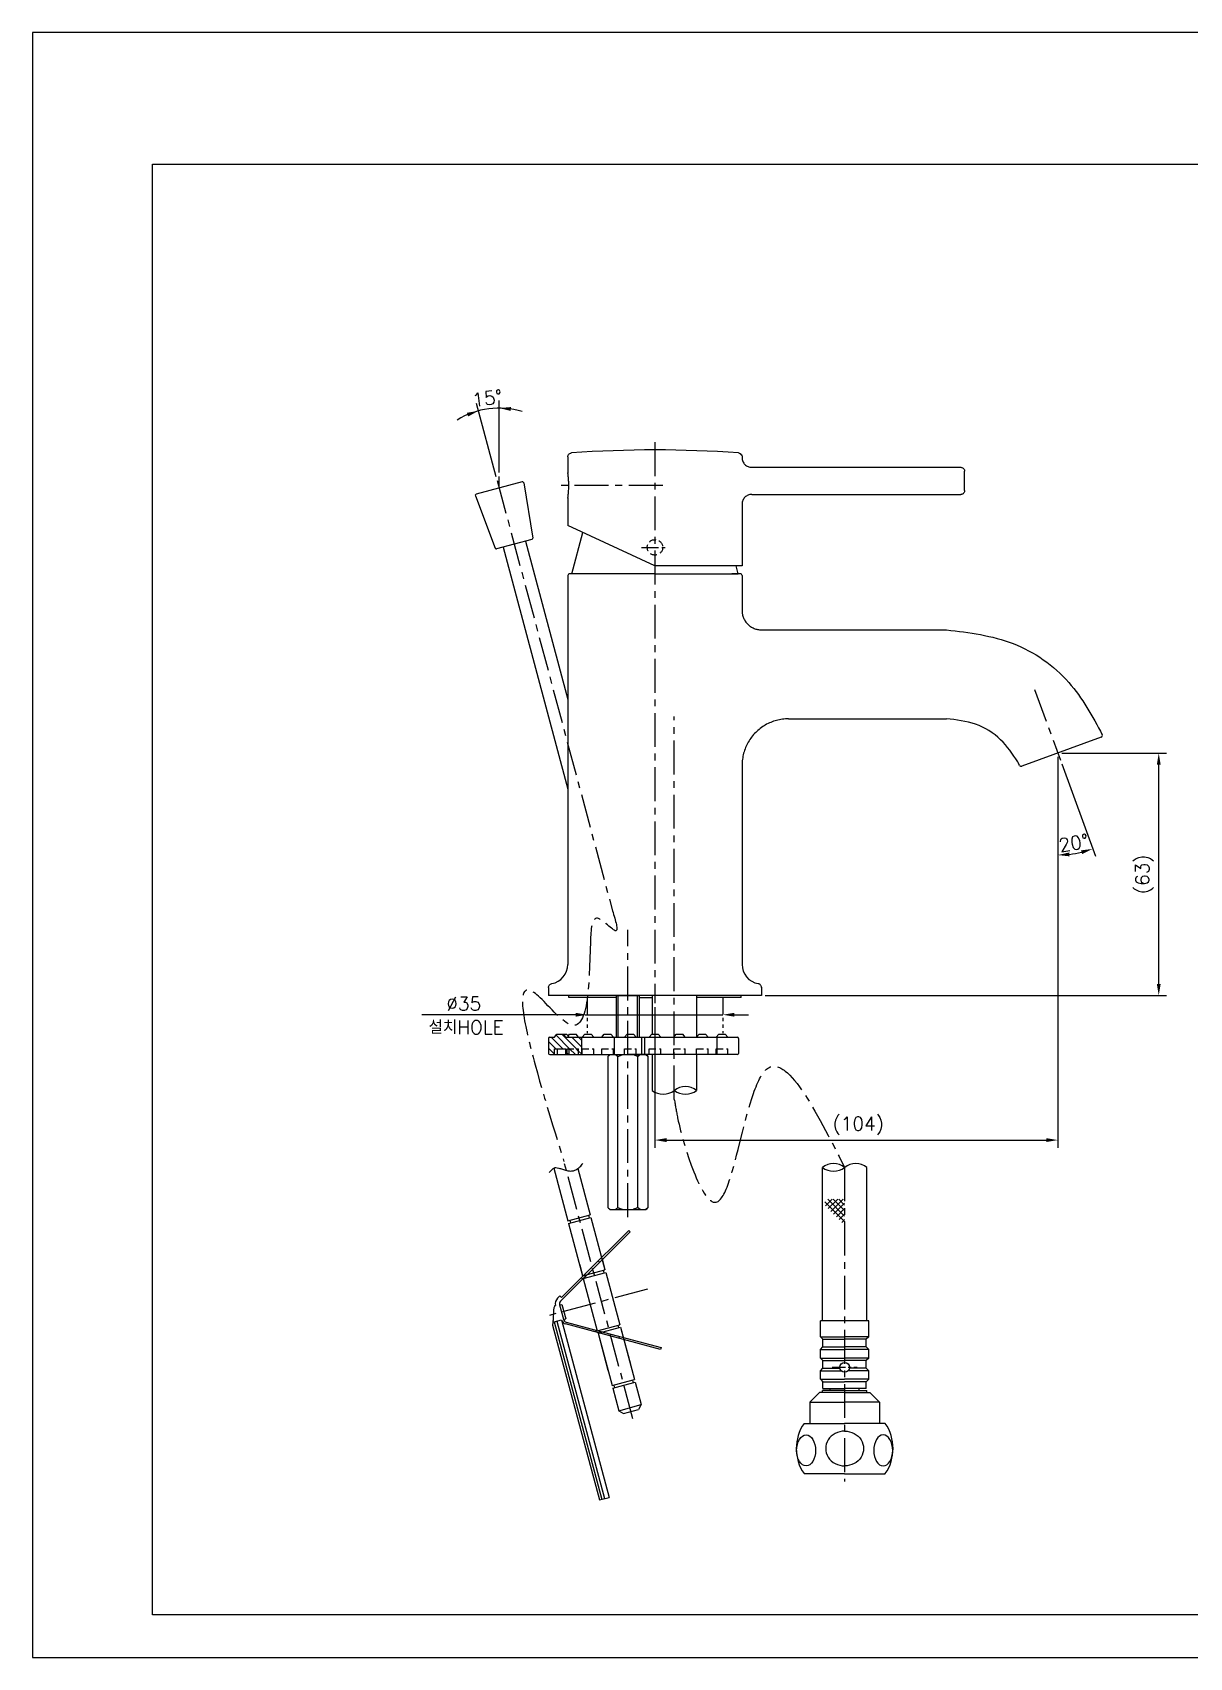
# Model space of a CAD drawing. Extents: x -3678 to -3084, y 3847 to 4267.
# Drawn here: x -3678.5 to -3379.6, y 3847.2 to 4267.2 of the extents above; entities that cross this region are included whole.
import ezdxf

# ---------------------------------------------------------------- set-up
doc = ezdxf.new("R2010")
doc.units = 0
doc.header["$LTSCALE"] = 7
doc.header["$MEASUREMENT"] = 0
for name, pattern in [('CENTER', [2, 1.25, -0.25, 0.25, -0.25]), ('HIDDEN', [0.375, 0.25, -0.125]), ('PHANTOM', [2.5, 1.25, -0.25, 0.25, -0.25, 0.25, -0.25])]:
    doc.linetypes.add(name, pattern=pattern)
doc.layers.get('0').update_dxf_attribs({"color": 2, "linetype": 'CONTINUOUS'})
for name, color, linetype in [('CENTER', 1, 'CENTER'), ('CL', 1, 'CENTER'), ('D', 2, 'CONTINUOUS'), ('DWG', 7, 'CONTINUOUS'), ('HIDDEN', 3, 'HIDDEN'), ('PH', 3, 'PHANTOM')]:
    doc.layers.add(name, color=color, linetype=linetype)
doc.styles.add('GHS', font='ROMANS', dxfattribs={"bigfont": 'GHS'})

msp = doc.modelspace()

# ---------------------------------------------------------------- linework, layer by layer
at = {"color": 4}
for p, q in [((-3647.46, 3858.24), (-3647.46, 4233.24)), ((-3647.46, 4233.24), (-3098.46, 4233.24)), ((-3098.46, 3858.24), (-3647.46, 3858.24))]:
    msp.add_line(p, q, dxfattribs=at)
at = {"color": 2, "linetype": 'Continuous'}
msp.add_line((-3495.28, 4158.02), (-3495.72, 4158.46), dxfattribs=at)
at = {"color": 7, "linetype": 'Continuous'}
for p, q in [((-3540.17, 4157.57), (-3540.17, 4153.4)), ((-3495.17, 4157.57), (-3495.17, 4157.35)), ((-3492.67, 4154.85), (-3438.67, 4154.85)), ((-3437.67, 4148.85), (-3437.67, 4153.85)), ((-3540.17, 4146.9), (-3540.17, 4139.84)), ((-3492.67, 4147.85), (-3438.67, 4147.85)), ((-3495.17, 4145.35), (-3495.17, 4129.35)), ((-3517.67, 4129.35), (-3540.17, 4139.84)), ((-3495.17, 4129.35), (-3517.67, 4129.35)), ((-3540.17, 4126.85), (-3540.17, 4083.28)), ((-3537.48, 4127.35), (-3539.67, 4127.35)), ((-3495.67, 4127.35), (-3497.85, 4127.35)), ((-3495.17, 4126.85), (-3495.17, 4117.84)), ((-3490.17, 4112.85), (-3442.33, 4112.85)), ((-3483.17, 4089.85), (-3442.33, 4089.85)), ((-3540.17, 4083.28), (-3540.17, 4026.35)), ((-3402.4, 4085.08), (-3422.91, 4077.62)), ((-3495.17, 4077.85), (-3495.17, 4026.35)), ((-3545.17, 4020.43), (-3545.17, 4018.35)), ((-3490.17, 4020.43), (-3490.17, 4018.35)), ((-3517.67, 4018.35), (-3545.17, 4018.35)), ((-3539.92, 4017.85), (-3539.92, 4018.35)), ((-3527.67, 4017.85), (-3539.92, 4017.85)), ((-3527.67, 4018.35), (-3527.67, 4007.55)), ((-3521.67, 4017.85), (-3518.42, 4017.85)), ((-3490.17, 4018.35), (-3518.42, 4018.35)), ((-3495.42, 4017.85), (-3506.92, 4017.85)), ((-3495.42, 4017.85), (-3495.42, 4018.35))]:
    msp.add_line(p, q, dxfattribs=at)
at = {"color": 2}
for p, q in [((-3473.75, 3965), (-3468.67, 3959.92)), ((-3473.63, 3963.96), (-3471.87, 3965.71)), ((-3473.04, 3965.71), (-3468.67, 3961.34)), ((-3472.92, 3963.25), (-3470.46, 3965.71)), ((-3472.21, 3962.54), (-3469.05, 3965.71)), ((-3471.62, 3965.71), (-3468.67, 3962.75)), ((-3470.21, 3965.71), (-3468.67, 3964.17)), ((-3468.8, 3965.71), (-3468.67, 3965.58)), ((-3471.51, 3961.84), (-3468.67, 3964.67)), ((-3470.8, 3961.13), (-3468.67, 3963.26)), ((-3470.09, 3960.42), (-3468.67, 3961.85)), ((-3469.38, 3959.71), (-3468.67, 3960.43)), ((-3468.68, 3959.01), (-3468.67, 3959.02)), ((-3468.66, 3959.01), (-3468.67, 3959.02))]:
    msp.add_line(p, q, dxfattribs=at)
at = {"color": 0}
msp.add_line((-3527.03, 3911.03), (-3521.23, 3912.59), dxfattribs=at)
msp.add_lwpolyline([(-3084.46, 4267.24), (-3678.46, 4267.24), (-3678.46, 3847.24), (-3084.46, 3847.24)], close=True)
at = {"color": 7, "linetype": 'Continuous'}
for centre, radius, start, end in [((-3517.67, 3859.35), 300, 85.8765, 94.1235), ((-3539.67, 4126.85), 0.5, 90.0041, 179.9948), ((-3495.67, 4126.85), 0.5, 0.0055, 90.0003), ((-3402.57, 4085.55), 0.5, 289.9999, 22.106), ((-3423.08, 4078.09), 0.5, 204.9702, 290), ((-3545.17, 4026.35), 5, 279.5941, 0), ((-3490.17, 4026.35), 5, 180, 260.4059)]:
    msp.add_arc(centre, radius, start, end, dxfattribs=at)
for centre, start, end in [((-3509.79, 3990.11), 52.1368, 127.8632), ((-3515.55, 3997.51), 232.1937, 307.92), ((-3509.79, 3997.5), 232.1368, 307.8632), ((-3471.54, 3970.2), 52.1368, 127.8632), ((-3471.54, 3977.6), 232.1368, 307.8632), ((-3465.79, 3970.2), 52.1368, 127.8632)]:
    msp.add_arc(centre, 4.68, start, end)
for points in [[(-3540.17, 4157.57), (-3540.12, 4157.87), (-3539.99, 4158.14), (-3539.79, 4158.35), (-3539.53, 4158.5), (-3539.24, 4158.57)], [(-3496.1, 4158.57), (-3495.8, 4158.5), (-3495.55, 4158.35), (-3495.34, 4158.14), (-3495.21, 4157.87), (-3495.17, 4157.57)], [(-3495.17, 4157.35), (-3495.12, 4156.86), (-3494.98, 4156.39), (-3494.75, 4155.96), (-3494.44, 4155.58), (-3494.06, 4155.27), (-3493.62, 4155.03), (-3493.15, 4154.89), (-3492.67, 4154.85)], [(-3438.67, 4154.85), (-3438.36, 4154.8), (-3438.09, 4154.66), (-3437.87, 4154.44), (-3437.72, 4154.16), (-3437.67, 4153.85)], [(-3539.93, 4150.15), (-3539.94, 4150.78), (-3539.97, 4151.39), (-3540, 4151.95), (-3540.05, 4152.44), (-3540.09, 4152.85), (-3540.13, 4153.15), (-3540.16, 4153.33), (-3540.17, 4153.4)], [(-3540.17, 4146.9), (-3540.16, 4146.96), (-3540.13, 4147.14), (-3540.09, 4147.44), (-3540.05, 4147.85), (-3540, 4148.34), (-3539.97, 4148.9), (-3539.94, 4149.51), (-3539.93, 4150.15)], [(-3492.67, 4147.85), (-3493.15, 4147.8), (-3493.62, 4147.66), (-3494.06, 4147.42), (-3494.44, 4147.11), (-3494.75, 4146.73), (-3494.98, 4146.3), (-3495.12, 4145.83), (-3495.17, 4145.35)], [(-3437.67, 4148.85), (-3437.72, 4148.53), (-3437.87, 4148.25), (-3438.09, 4148.03), (-3438.36, 4147.89), (-3438.67, 4147.85)], [(-3495.17, 4117.84), (-3495.07, 4116.87), (-3494.79, 4115.93), (-3494.33, 4115.07), (-3493.7, 4114.31), (-3492.95, 4113.69), (-3492.08, 4113.23), (-3491.14, 4112.94), (-3490.17, 4112.85)], [(-3442.33, 4112.85), (-3425.15, 4109.3), (-3410.78, 4099.25), (-3402.11, 4085.74)], [(-3483.17, 4089.85), (-3484.73, 4089.74), (-3486.27, 4089.44), (-3487.75, 4088.94), (-3489.16, 4088.24), (-3490.47, 4087.37), (-3491.65, 4086.33), (-3492.69, 4085.15), (-3493.57, 4083.84), (-3494.26, 4082.43), (-3494.76, 4080.95), (-3495.07, 4079.41), (-3495.17, 4077.85)], [(-3423.96, 4078.72), (-3428.37, 4084.44), (-3434.85, 4088.45), (-3442.33, 4089.85)], [(-3423.54, 4077.87), (-3423.78, 4078.38), (-3423.96, 4078.72)], [(-3545.17, 4020.43), (-3545.11, 4020.77), (-3544.93, 4021.07), (-3544.67, 4021.3), (-3544.33, 4021.42)], [(-3490.17, 4020.53), (-3490.18, 4020.57), (-3490.28, 4020.9), (-3490.49, 4021.17), (-3490.78, 4021.35), (-3491, 4021.42)], [(-3490.17, 4020.53), (-3490.17, 4020.43)], [(-3490.17, 4020.43), (-3490.17, 4020.53)]]:
    msp.add_spline(points, degree=3, dxfattribs=at)
at = {"layer": 'CENTER'}
for p, q in [((-3517.67, 4161.35), (-3517.67, 4016.35)), ((-3419.59, 4097.45), (-3412.92, 4079.12)), ((-3512.67, 3991.47), (-3512.67, 4090.45))]:
    msp.add_line(p, q, dxfattribs=at)
msp.add_spline([(-3512.67, 3991.47), (-3511.81, 3986.7), (-3502.32, 3964.89), (-3488.85, 3999.27), (-3468.67, 3973.9)], degree=3, dxfattribs=at)
at = {"layer": 'CL'}
for p, q in [((-3558.43, 4151.42), (-3528.64, 4040.26)), ((-3515.67, 4150.15), (-3541.93, 4150.15)), ((-3524.67, 3961.05), (-3524.67, 4035.35)), ((-3523.35, 3908.91), (-3541.17, 3975.41)), ((-3468.67, 3973.9), (-3468.67, 3892.75)), ((-3519.59, 3942.45), (-3545.29, 3935.56))]:
    msp.add_line(p, q, dxfattribs=at)
at = {"layer": 'CL', "ltscale": 0.5}
msp.add_line((-3521.17, 4134.15), (-3514.17, 4134.15), dxfattribs=at)
at = {"layer": 'CL', "ltscale": 0.4}
msp.add_line((-3471.92, 3922.25), (-3465.42, 3922.25), dxfattribs=at)
at = {"layer": 'CL'}
for points in [[(-3528.64, 4040.26), (-3527.78, 4035.06), (-3532.49, 4038.3), (-3534.36, 4032.23)], [(-3534.36, 4032.23), (-3539.65, 4010.82), (-3547.74, 4018.15), (-3541.17, 3975.41)]]:
    msp.add_spline(points, degree=3, dxfattribs=at)
at = {"layer": 'D'}
for p, q in [((-3558.68, 4152.38), (-3563.77, 4171.38)), ((-3557.91, 4153.51), (-3557.91, 4172.15)), ((-3557.91, 4149.49), (-3557.91, 4152.51)), ((-3413.61, 4080), (-3413.61, 3978.97)), ((-3412.61, 4081), (-3385.53, 4081)), ((-3412.58, 4078.18), (-3403.91, 4054.35)), ((-3387.53, 4021.35), (-3387.53, 4078)), ((-3527.17, 4007.55), (-3527.17, 4018.35)), ((-3522.17, 4007.55), (-3522.17, 4018.35)), ((-3517.67, 4015.35), (-3517.67, 3978.97)), ((-3489.17, 4018.35), (-3385.53, 4018.35)), ((-3538.17, 4013.36), (-3577.87, 4013.36)), ((-3535.66, 4013.36), (-3500.16, 4013.36)), ((-3497.16, 4013.36), (-3493.55, 4013.36)), ((-3541.49, 4004.55), (-3544.49, 4007.55)), ((-3539.72, 4004.55), (-3543.23, 4008.06)), ((-3537.95, 4004.55), (-3541.75, 4008.35)), ((-3536.67, 4005.03), (-3539.18, 4007.55)), ((-3536.67, 4006.8), (-3537.42, 4007.55)), ((-3543.25, 4004.55), (-3545.17, 4006.46)), ((-3543.66, 4003.18), (-3545.17, 4004.69)), ((-3540.39, 4003.44), (-3540.66, 4003.72)), ((-3539.99, 4003.05), (-3540.39, 4003.44)), ((-3538.22, 4003.05), (-3539.72, 4004.55)), ((-3537.39, 4003.98), (-3537.95, 4004.55)), ((-3536.67, 4003.26), (-3537.39, 4003.98)), ((-3514.67, 3980.97), (-3415.67, 3980.97)), ((-3535.87, 3946.2), (-3524.44, 3957.63)), ((-3524.09, 3957.28), (-3535.72, 3945.65)), ((-3524.44, 3957.63), (-3524.09, 3957.28)), ((-3531.96, 3949.41), (-3532.31, 3949.76)), ((-3535.6, 3945.77), (-3542.05, 3939.32)), ((-3541.79, 3940.28), (-3535.87, 3946.2)), ((-3536.34, 3945.03), (-3536.7, 3945.38)), ((-3542.83, 3940.1), (-3542.22, 3940.71)), ((-3542.22, 3940.71), (-3541.79, 3940.28)), ((-3543.41, 3938.22), (-3543.6, 3938.17)), ((-3542.31, 3938.35), (-3541.73, 3938.51)), ((-3542.31, 3938.35), (-3541.31, 3934.64)), ((-3541.73, 3938.51), (-3540.73, 3934.79)), ((-3544.13, 3933.16), (-3532.01, 3887.95)), ((-3543.73, 3933.99), (-3541.8, 3934.51)), ((-3543.73, 3933.99), (-3531.43, 3888.11)), ((-3543.03, 3934.18), (-3530.74, 3888.3)), ((-3541.8, 3934.51), (-3529.5, 3888.63)), ((-3541.31, 3934.64), (-3540.73, 3934.79)), ((-3516.2, 3926.87), (-3540.74, 3933.45)), ((-3540.61, 3933.93), (-3531.96, 3931.61)), ((-3532.94, 3931.36), (-3532.81, 3931.84)), ((-3531.96, 3931.61), (-3516.07, 3927.36)), ((-3526.95, 3929.75), (-3526.82, 3930.24)), ((-3516.07, 3927.36), (-3516.2, 3926.87)), ((-3532.01, 3887.95), (-3529.5, 3888.63)), ((-3531.59, 3888.07), (-3531.45, 3888.16))]:
    msp.add_line(p, q, dxfattribs=at)
for centre, radius, start, end in [((-3557.91, 4149.49), 20.67, 73.2619, 121.7381), ((-3413.61, 4081), 26.36, 276.5238, 283.4762), ((-3541.34, 3938.61), 2.1, 135, 190.7754), ((-3541.34, 3938.61), 1, 135, 195), ((-3540.35, 3934.9), 1.5, 195, 255), ((-3540.35, 3934.9), 1, 195, 255)]:
    msp.add_arc(centre, radius, start, end, dxfattribs=at)
msp.add_open_spline([(-3544.96, 3972.59), (-3544.81, 3972.75), (-3544.68, 3972.91), (-3544.35, 3973.27), (-3544.15, 3973.45), (-3543.85, 3973.69), (-3543.73, 3973.76), (-3543.57, 3973.83), (-3543.52, 3973.84), (-3543.4, 3973.86), (-3543.33, 3973.87), (-3543.05, 3973.86), (-3542.8, 3973.81), (-3542.22, 3973.65), (-3541.9, 3973.54), (-3541.21, 3973.31), (-3540.85, 3973.19), (-3540.07, 3973.01), (-3539.66, 3972.95), (-3539.05, 3972.99), (-3538.89, 3973.01), (-3538.5, 3973.11), (-3538.3, 3973.19), (-3537.92, 3973.38), (-3537.75, 3973.49), (-3537.22, 3973.88), (-3536.92, 3974.19), (-3536.51, 3974.64), (-3536.38, 3974.78), (-3536.26, 3974.92)], degree=3, knots=[0, 0, 0, 0, 0.588109, 0.588109, 1.490358, 1.490358, 2.212283, 2.212283, 2.654517, 2.654517, 3.096751, 3.096751, 4.070939, 4.070939, 5.045127, 5.045127, 6.019315, 6.019315, 6.993503, 6.993503, 7.352859, 7.352859, 7.815682, 7.815682, 8.278505, 8.278505, 9.352297, 9.352297, 9.848858, 9.848858, 9.848858, 9.848858], dxfattribs=at)
msp.add_spline([(-3543.6, 3938.17), (-3543.6, 3938.16), (-3543.74, 3937.71), (-3543.78, 3937.46), (-3543.85, 3937.19), (-3543.87, 3936.75), (-3543.9, 3936.17), (-3543.95, 3935.69), (-3543.94, 3935.24), (-3543.95, 3934.72), (-3544.03, 3934.13), (-3544.07, 3933.8), (-3544.09, 3933.53), (-3544.13, 3933.16)], degree=3, dxfattribs=at)
for points in [[(-3566.25, 4168.94), (-3565.93, 4167.99), (-3563.26, 4169.45)], [(-3554.95, 4169.44), (-3554.88, 4170.43), (-3557.91, 4170.15)], [(-3388.03, 4078), (-3387.03, 4078), (-3387.53, 4081)], [(-3410.58, 4054.31), (-3410.64, 4055.31), (-3413.61, 4054.64)], [(-3407.61, 4055.85), (-3407.32, 4054.89), (-3404.59, 4056.23)], [(-3388.03, 4021.35), (-3387.03, 4021.35), (-3387.53, 4018.35)], [(-3538.17, 4013.86), (-3538.17, 4012.86), (-3535.17, 4013.36)], [(-3497.16, 4013.86), (-3497.16, 4012.86), (-3500.16, 4013.36)], [(-3514.67, 3981.47), (-3514.67, 3980.47), (-3517.67, 3980.97)], [(-3416.61, 3981.47), (-3416.61, 3980.47), (-3413.61, 3980.97)]]:
    msp.add_solid(points, dxfattribs=at)
at = {"layer": 'DWG'}
for p, q in [((-3551.95, 4151.08), (-3563.87, 4147.89)), ((-3551.58, 4150.84), (-3549.24, 4136.56)), ((-3564.07, 4147.49), (-3558.95, 4133.96)), ((-3539.17, 4127.35), (-3536.3, 4138.04)), ((-3554.03, 4135), (-3558.59, 4133.77)), ((-3549.46, 4136.22), (-3554.03, 4135)), ((-3496.17, 4127.35), (-3496.7, 4129.35)), ((-3517.67, 4127.35), (-3539.17, 4127.35)), ((-3517.67, 4127.35), (-3496.17, 4127.35)), ((-3527.67, 4018.35), (-3521.67, 4018.35)), ((-3521.67, 4007.55), (-3521.67, 4018.35)), ((-3518.42, 4018.35), (-3518.42, 4008.35)), ((-3506.92, 4018.35), (-3506.92, 4007.55)), ((-3545.17, 4007.25), (-3545.17, 4003.35)), ((-3544.87, 4007.55), (-3543.66, 4007.55)), ((-3543.66, 4007.55), (-3542.99, 4008.35)), ((-3542.99, 4008.35), (-3541.33, 4008.35)), ((-3541.33, 4008.35), (-3540.5, 4008.35)), ((-3540.66, 4007.55), (-3541.33, 4008.35)), ((-3540.66, 4007.55), (-3496.41, 4007.55)), ((-3539.83, 4007.55), (-3540.5, 4008.35)), ((-3540.11, 4007.87), (-3539.71, 4008.35)), ((-3539.71, 4008.35), (-3538.06, 4008.35)), ((-3537.39, 4007.55), (-3538.06, 4008.35)), ((-3536.67, 4007.55), (-3536.67, 4003.05)), ((-3536.49, 4007.55), (-3535.82, 4008.35)), ((-3535.82, 4008.35), (-3534.16, 4008.35)), ((-3533.49, 4007.55), (-3534.16, 4008.35)), ((-3531.42, 4007.55), (-3530.75, 4008.35)), ((-3530.75, 4008.35), (-3529.09, 4008.35)), ((-3528.42, 4007.55), (-3529.09, 4008.35)), ((-3525.51, 4007.55), (-3524.84, 4008.35)), ((-3525.51, 4007.55), (-3524.84, 4008.35)), ((-3524.84, 4008.35), (-3523.18, 4008.35)), ((-3522.51, 4007.55), (-3523.18, 4008.35)), ((-3520.37, 4007.55), (-3520.37, 4003.05)), ((-3519.16, 4007.55), (-3518.49, 4008.35)), ((-3518.49, 4008.35), (-3516.84, 4008.35)), ((-3516.17, 4007.55), (-3516.84, 4008.35)), ((-3512.83, 4007.55), (-3512.16, 4008.35)), ((-3512.16, 4008.35), (-3510.5, 4008.35)), ((-3509.83, 4007.55), (-3510.5, 4008.35)), ((-3506.92, 4007.55), (-3506.25, 4008.35)), ((-3506.25, 4008.35), (-3504.59, 4008.35)), ((-3503.92, 4007.55), (-3504.59, 4008.35)), ((-3501.84, 4007.55), (-3501.17, 4008.35)), ((-3501.71, 4007.55), (-3501.71, 4003.05)), ((-3501.17, 4008.35), (-3499.51, 4008.35)), ((-3498.84, 4007.55), (-3499.51, 4008.35)), ((-3496.11, 4007.25), (-3496.11, 4003.35)), ((-3544.87, 4003.05), (-3529.37, 4003.05)), ((-3543.66, 4003.05), (-3543.66, 4004.55)), ((-3543.66, 4004.55), (-3540.66, 4004.55)), ((-3540.66, 4003.05), (-3540.66, 4004.55)), ((-3527.71, 4003.05), (-3519.42, 4003.05)), ((-3519.97, 4003.05), (-3524.67, 4003.05)), ((-3496.41, 4003.05), (-3522.37, 4003.05)), ((-3518.42, 4003.05), (-3518.42, 3993.81)), ((-3506.92, 4003.05), (-3506.92, 3993.81)), ((-3527.27, 3963.55), (-3527.27, 4002.55)), ((-3522.07, 3963.55), (-3522.07, 4002.55)), ((-3474.42, 3934.25), (-3474.42, 3973.88)), ((-3462.92, 3934.25), (-3462.92, 3973.88)), ((-3540.18, 3960.1), (-3534.38, 3961.66)), ((-3539.99, 3959.43), (-3534.2, 3960.98)), ((-3529.37, 3963.05), (-3519.97, 3963.05)), ((-3536.37, 3945.9), (-3530.58, 3947.46)), ((-3536.19, 3945.23), (-3530.39, 3946.78)), ((-3532.57, 3931.7), (-3526.77, 3933.26)), ((-3532.38, 3931.03), (-3526.59, 3932.58)), ((-3462.42, 3934.25), (-3474.92, 3934.25)), ((-3468.67, 3934.25), (-3474.92, 3934.25)), ((-3474.92, 3930.14), (-3474.92, 3934.25)), ((-3462.42, 3930.14), (-3462.42, 3934.25)), ((-3474.92, 3930.14), (-3468.67, 3930.14)), ((-3474.92, 3930.14), (-3474.27, 3929.49)), ((-3474.92, 3926.87), (-3474.27, 3927.52)), ((-3474.28, 3929.5), (-3468.67, 3929.5)), ((-3474.27, 3927.52), (-3474.27, 3929.49)), ((-3474.27, 3927.52), (-3468.67, 3927.52)), ((-3462.42, 3930.14), (-3468.67, 3930.14)), ((-3463.05, 3929.5), (-3468.67, 3929.5)), ((-3463.07, 3927.52), (-3468.67, 3927.52)), ((-3462.42, 3930.14), (-3463.07, 3929.49)), ((-3463.07, 3927.52), (-3463.07, 3929.49)), ((-3462.42, 3926.87), (-3463.07, 3927.52)), ((-3474.92, 3926.87), (-3468.67, 3926.87)), ((-3474.92, 3924.64), (-3474.92, 3926.87)), ((-3474.92, 3924.64), (-3468.67, 3924.64)), ((-3474.92, 3924.64), (-3474.27, 3923.99)), ((-3474.27, 3923.99), (-3468.67, 3923.99)), ((-3474.27, 3922.02), (-3474.27, 3923.99)), ((-3462.42, 3926.87), (-3468.67, 3926.87)), ((-3462.42, 3924.64), (-3468.67, 3924.64)), ((-3463.07, 3923.99), (-3468.67, 3923.99)), ((-3462.42, 3924.64), (-3463.07, 3923.99)), ((-3463.07, 3922.02), (-3463.07, 3923.99)), ((-3462.42, 3924.64), (-3462.42, 3926.87)), ((-3525.86, 3918.28), (-3522.97, 3919.06)), ((-3474.92, 3921.37), (-3474.27, 3922.02)), ((-3474.92, 3921.37), (-3469.55, 3921.37)), ((-3474.92, 3919.14), (-3474.92, 3921.37)), ((-3474.92, 3919.14), (-3468.67, 3919.14)), ((-3474.92, 3919.14), (-3474.27, 3918.49)), ((-3474.27, 3922.02), (-3469.9, 3922.02)), ((-3462.42, 3919.14), (-3468.67, 3919.14)), ((-3462.42, 3921.37), (-3467.78, 3921.37)), ((-3463.07, 3922.02), (-3467.44, 3922.02)), ((-3462.42, 3921.37), (-3463.07, 3922.02)), ((-3462.42, 3919.14), (-3463.07, 3918.49)), ((-3462.42, 3919.14), (-3462.42, 3921.37)), ((-3528.76, 3917.51), (-3525.86, 3918.28)), ((-3528.58, 3916.83), (-3525.68, 3917.61)), ((-3525.68, 3917.61), (-3522.78, 3918.38)), ((-3475.17, 3915.75), (-3477.67, 3913.25)), ((-3468.67, 3915.75), (-3475.17, 3915.75)), ((-3472.92, 3916.25), (-3474.37, 3916.25)), ((-3468.67, 3916.25), (-3474.37, 3916.25)), ((-3474.37, 3915.75), (-3474.37, 3916.25)), ((-3474.27, 3918.49), (-3468.67, 3918.49)), ((-3474.27, 3916.75), (-3474.27, 3918.49)), ((-3474.27, 3916.75), (-3468.67, 3916.75)), ((-3472.42, 3916.25), (-3472.42, 3916.75)), ((-3463.07, 3918.49), (-3468.67, 3918.49)), ((-3463.07, 3916.75), (-3468.67, 3916.75)), ((-3468.67, 3916.25), (-3462.97, 3916.25)), ((-3468.67, 3915.75), (-3462.17, 3915.75)), ((-3464.92, 3916.25), (-3464.92, 3916.75)), ((-3464.42, 3916.25), (-3462.97, 3916.25)), ((-3463.07, 3916.75), (-3463.07, 3918.49)), ((-3462.97, 3915.75), (-3462.97, 3916.25)), ((-3462.17, 3915.75), (-3459.67, 3913.25)), ((-3527.03, 3911.03), (-3525.8, 3910.33)), ((-3521.23, 3912.59), (-3521.94, 3911.36)), ((-3477.67, 3913.25), (-3468.67, 3913.25)), ((-3477.67, 3913.25), (-3477.67, 3907.75)), ((-3459.67, 3913.25), (-3468.67, 3913.25)), ((-3459.67, 3913.25), (-3459.67, 3907.75)), ((-3479.17, 3907.75), (-3468.67, 3907.75)), ((-3458.17, 3907.75), (-3468.67, 3907.75)), ((-3468.67, 3894.75), (-3479.17, 3894.75)), ((-3468.67, 3894.75), (-3458.17, 3894.75))]:
    msp.add_line(p, q, dxfattribs=at)
at = {"layer": 'DWG', "color": 7}
for p, q in [((-3556.92, 4134.22), (-3540.17, 4071.69)), ((-3551.13, 4135.77), (-3540.17, 4094.87)), ((-3543.82, 3973.7), (-3540.18, 3960.1)), ((-3537.58, 3973.61), (-3534.38, 3961.66)), ((-3534.86, 3961.53), (-3534.68, 3960.85)), ((-3534.2, 3960.98), (-3530.58, 3947.46)), ((-3534.2, 3960.98), (-3530.58, 3947.46)), ((-3539.99, 3959.43), (-3536.37, 3945.9)), ((-3539.99, 3959.43), (-3536.37, 3945.9)), ((-3539.69, 3960.23), (-3539.51, 3959.56)), ((-3537.12, 3948.71), (-3536.37, 3945.9)), ((-3531.33, 3950.26), (-3530.58, 3947.46)), ((-3536.19, 3945.23), (-3532.57, 3931.7)), ((-3536.19, 3945.23), (-3532.57, 3931.7)), ((-3536.19, 3945.23), (-3532.57, 3931.7)), ((-3535.89, 3946.03), (-3535.71, 3945.36)), ((-3531.06, 3947.33), (-3530.88, 3946.65)), ((-3530.39, 3946.78), (-3526.77, 3933.26)), ((-3530.39, 3946.78), (-3526.77, 3933.26)), ((-3530.39, 3946.78), (-3526.77, 3933.26)), ((-3532.08, 3931.83), (-3531.9, 3931.16)), ((-3527.25, 3933.13), (-3527.07, 3932.45)), ((-3526.59, 3932.58), (-3522.97, 3919.06)), ((-3526.59, 3932.58), (-3522.97, 3919.06)), ((-3526.59, 3932.58), (-3524.03, 3923.02)), ((-3532.38, 3931.03), (-3528.76, 3917.51)), ((-3532.38, 3931.03), (-3528.76, 3917.51)), ((-3532.38, 3931.03), (-3529.82, 3921.47)), ((-3523.45, 3918.93), (-3523.27, 3918.25)), ((-3528.58, 3916.83), (-3527.03, 3911.03)), ((-3528.28, 3917.64), (-3528.1, 3916.96)), ((-3522.78, 3918.38), (-3521.23, 3912.59)), ((-3525.8, 3910.33), (-3521.94, 3911.36))]:
    msp.add_line(p, q, dxfattribs=at)
at = {"layer": 'DWG', "color": 7, "linetype": 'Continuous'}
for p, q in [((-3529.37, 4003.05), (-3529.87, 4002.55)), ((-3529.37, 4003.05), (-3519.97, 4003.05)), ((-3519.97, 4003.05), (-3519.47, 4002.55)), ((-3529.87, 4002.55), (-3529.87, 3963.55)), ((-3519.47, 4002.55), (-3519.47, 3963.55)), ((-3529.87, 3963.55), (-3529.37, 3963.05)), ((-3529.87, 3963.55), (-3529.79, 3963.47)), ((-3529.79, 3963.47), (-3529.72, 3963.4)), ((-3529.72, 3963.4), (-3529.65, 3963.34)), ((-3529.65, 3963.34), (-3529.58, 3963.28)), ((-3529.58, 3963.28), (-3529.51, 3963.23)), ((-3529.51, 3963.23), (-3529.44, 3963.18)), ((-3529.44, 3963.18), (-3529.37, 3963.13)), ((-3529.37, 3963.13), (-3529.3, 3963.08)), ((-3529.3, 3963.08), (-3529.24, 3963.05)), ((-3520.03, 3963.08), (-3520.1, 3963.05)), ((-3519.96, 3963.13), (-3520.03, 3963.08)), ((-3519.47, 3963.55), (-3519.97, 3963.05)), ((-3519.9, 3963.18), (-3519.96, 3963.13)), ((-3519.83, 3963.23), (-3519.9, 3963.18)), ((-3519.76, 3963.28), (-3519.83, 3963.23)), ((-3519.69, 3963.34), (-3519.76, 3963.28)), ((-3519.62, 3963.4), (-3519.69, 3963.34)), ((-3519.54, 3963.47), (-3519.62, 3963.4)), ((-3519.47, 3963.55), (-3519.54, 3963.47))]:
    msp.add_line(p, q, dxfattribs=at)
at = {"layer": 'DWG'}
for points in [[(-3529.86, 4002.55), (-3529.79, 4002.62), (-3529.72, 4002.69), (-3529.65, 4002.75), (-3529.58, 4002.81), (-3529.51, 4002.86), (-3529.44, 4002.91), (-3529.37, 4002.96), (-3529.3, 4003.01), (-3529.24, 4003.05)], [(-3527.89, 4003.05), (-3527.83, 4003.01), (-3527.76, 4002.96), (-3527.69, 4002.91), (-3527.62, 4002.86), (-3527.55, 4002.81), (-3527.48, 4002.75), (-3527.41, 4002.68), (-3527.34, 4002.62), (-3527.27, 4002.55)], [(-3527.27, 4002.55), (-3527.12, 4002.62), (-3526.97, 4002.69), (-3526.83, 4002.75), (-3526.69, 4002.81), (-3526.55, 4002.86), (-3526.41, 4002.91), (-3526.28, 4002.96), (-3526.14, 4003.01), (-3526.01, 4003.05)], [(-3522.07, 4002.55), (-3522.22, 4002.62), (-3522.36, 4002.69), (-3522.51, 4002.75), (-3522.65, 4002.81), (-3522.79, 4002.86), (-3522.92, 4002.91), (-3523.06, 4002.96), (-3523.19, 4003.01), (-3523.32, 4003.05)], [(-3521.44, 4003.05), (-3521.51, 4003.01), (-3521.58, 4002.96), (-3521.64, 4002.91), (-3521.71, 4002.86), (-3521.78, 4002.81), (-3521.85, 4002.75), (-3521.92, 4002.68), (-3522, 4002.62), (-3522.07, 4002.55)], [(-3519.47, 4002.55), (-3519.55, 4002.62), (-3519.62, 4002.69), (-3519.69, 4002.75), (-3519.76, 4002.81), (-3519.83, 4002.86), (-3519.9, 4002.91), (-3519.97, 4002.96), (-3520.03, 4003.01), (-3520.1, 4003.05)], [(-3529.86, 3963.55), (-3529.79, 3963.47), (-3529.72, 3963.4), (-3529.65, 3963.34), (-3529.58, 3963.28), (-3529.51, 3963.23), (-3529.44, 3963.18), (-3529.37, 3963.13), (-3529.3, 3963.08), (-3529.24, 3963.05)], [(-3527.89, 3963.05), (-3527.83, 3963.08), (-3527.76, 3963.13), (-3527.69, 3963.18), (-3527.62, 3963.23), (-3527.55, 3963.28), (-3527.48, 3963.34), (-3527.41, 3963.41), (-3527.34, 3963.47), (-3527.27, 3963.55)], [(-3527.27, 3963.55), (-3527.12, 3963.47), (-3526.97, 3963.4), (-3526.83, 3963.34), (-3526.69, 3963.28), (-3526.55, 3963.23), (-3526.41, 3963.18), (-3526.28, 3963.13), (-3526.14, 3963.08), (-3526.01, 3963.05)], [(-3522.07, 3963.55), (-3522.22, 3963.47), (-3522.36, 3963.4), (-3522.51, 3963.34), (-3522.65, 3963.28), (-3522.79, 3963.23), (-3522.92, 3963.18), (-3523.06, 3963.13), (-3523.19, 3963.08), (-3523.32, 3963.05)], [(-3521.44, 3963.05), (-3521.51, 3963.08), (-3521.58, 3963.13), (-3521.64, 3963.18), (-3521.71, 3963.23), (-3521.78, 3963.28), (-3521.85, 3963.34), (-3521.92, 3963.41), (-3522, 3963.47), (-3522.07, 3963.55)], [(-3519.47, 3963.55), (-3519.55, 3963.47), (-3519.62, 3963.4), (-3519.69, 3963.34), (-3519.76, 3963.28), (-3519.83, 3963.23), (-3519.9, 3963.18), (-3519.97, 3963.13), (-3520.03, 3963.08), (-3520.1, 3963.05)]]:
    msp.add_lwpolyline(points, dxfattribs=at)
msp.add_circle((-3468.67, 3922.25), 1.25, dxfattribs=at)
for centre, radius, start, end in [((-3551.87, 4150.79), 0.3, 9.2894, 105), ((-3563.79, 4147.6), 0.3, 105, 200.7106), ((-3558.67, 4134.06), 0.3, 200.7106, 285), ((-3549.54, 4136.51), 0.3, 285, 9.2894), ((-3544.87, 4007.25), 0.3, 90, 180), ((-3496.41, 4007.25), 0.3, 0, 90), ((-3544.87, 4003.35), 0.3, 180, 270), ((-3496.41, 4003.35), 0.3, 270, 0), ((-3469.61, 3901.25), 11.56, 145.7945, 214.2055), ((-3467.73, 3901.25), 11.56, 325.7945, 34.2055)]:
    msp.add_arc(centre, radius, start, end, dxfattribs=at)
msp.add_ellipse((-3478.63, 3900.75), major_axis=(0, 4), ratio=0.612372, dxfattribs=at)
msp.add_ellipse((-3468.67, 3901.25), major_axis=(-4.9, 0), ratio=0.918559, start_param=4.712389, end_param=7.853982, dxfattribs=at)
at = {"layer": 'DWG', "extrusion": (0, 0, -1)}
msp.add_ellipse((-3468.67, 3901.25), major_axis=(4.9, 0), ratio=0.918559, start_param=4.712389, end_param=7.853982, dxfattribs=at)
msp.add_ellipse((-3458.71, 3900.75), major_axis=(0, 4), ratio=0.612372, dxfattribs=at)
at = {"layer": 'HIDDEN'}
for p, q in [((-3542.83, 4003.05), (-3542.83, 4004.55)), ((-3542.83, 4004.55), (-3539.83, 4004.55)), ((-3540.39, 4003.05), (-3540.39, 4004.55)), ((-3540.39, 4004.55), (-3537.39, 4004.55)), ((-3539.83, 4003.05), (-3539.83, 4004.55)), ((-3537.39, 4003.05), (-3537.39, 4004.55)), ((-3536.49, 4004.55), (-3533.49, 4004.55)), ((-3536.49, 4003.05), (-3536.49, 4004.55)), ((-3533.49, 4003.05), (-3533.49, 4004.55)), ((-3531.42, 4004.55), (-3528.42, 4004.55)), ((-3531.42, 4003.05), (-3531.42, 4004.55)), ((-3528.42, 4003.05), (-3528.42, 4004.55)), ((-3525.51, 4004.55), (-3522.51, 4004.55)), ((-3525.51, 4003.05), (-3525.51, 4004.55)), ((-3525.51, 4003.05), (-3525.51, 4004.55)), ((-3522.51, 4003.05), (-3522.51, 4004.55)), ((-3522.51, 4003.05), (-3522.51, 4004.55)), ((-3519.16, 4003.05), (-3519.16, 4004.55)), ((-3519.16, 4004.55), (-3516.17, 4004.55)), ((-3516.17, 4003.05), (-3516.17, 4004.55)), ((-3512.83, 4004.55), (-3509.83, 4004.55)), ((-3512.83, 4003.05), (-3512.83, 4004.55)), ((-3509.83, 4003.05), (-3509.83, 4004.55)), ((-3506.92, 4004.55), (-3503.92, 4004.55)), ((-3506.92, 4003.05), (-3506.92, 4004.55)), ((-3503.92, 4003.05), (-3503.92, 4004.55)), ((-3501.84, 4004.55), (-3498.84, 4004.55)), ((-3501.84, 4003.05), (-3501.84, 4004.55)), ((-3498.84, 4003.05), (-3498.84, 4004.55))]:
    msp.add_line(p, q, dxfattribs=at)
msp.add_circle((-3517.67, 4134.16), 2, dxfattribs=at)
at = {"layer": 'PH', "ltscale": 0.5}
for p, q in [((-3535.17, 4017.85), (-3535.17, 4008.6)), ((-3535.17, 4017.85), (-3535.17, 4008.6)), ((-3500.17, 4017.85), (-3500.17, 4008.6)), ((-3500.17, 4017.85), (-3500.17, 4008.6)), ((-3500.17, 4017.85), (-3500.17, 4008.6))]:
    msp.add_line(p, q, dxfattribs=at)
at = {"layer": 'PH'}
for p, q in [((-3528.17, 4007.55), (-3528.17, 4003.05)), ((-3521.17, 4007.55), (-3521.17, 4003.05))]:
    msp.add_line(p, q, dxfattribs=at)

# ---------------------------------------------------------------- texts
at = {"layer": 'D', "char_height": 3.5, "attachment_point": 5, "style": 'GHS'}
for s, insert, rotation in [('\\A1;15%%D', (-3560.96, 4172.7), 7.5), ('\\A1;20%%D', (-3409.51, 4057.75), 10), ('\\A1;(63)', (-3391.2, 4049.67), 90)]:
    msp.add_mtext(s, dxfattribs=dict(at, insert=insert, rotation=rotation))
for s, insert in [('%%C35', (-3567.06, 4016.22)), ('\\A1;설치HOLE', (-3566.45, 4010.13)), ('(104)', (-3465.17, 3984.64))]:
    msp.add_mtext(s, dxfattribs=dict(at, insert=insert))

doc.saveas('drawing.dxf')
